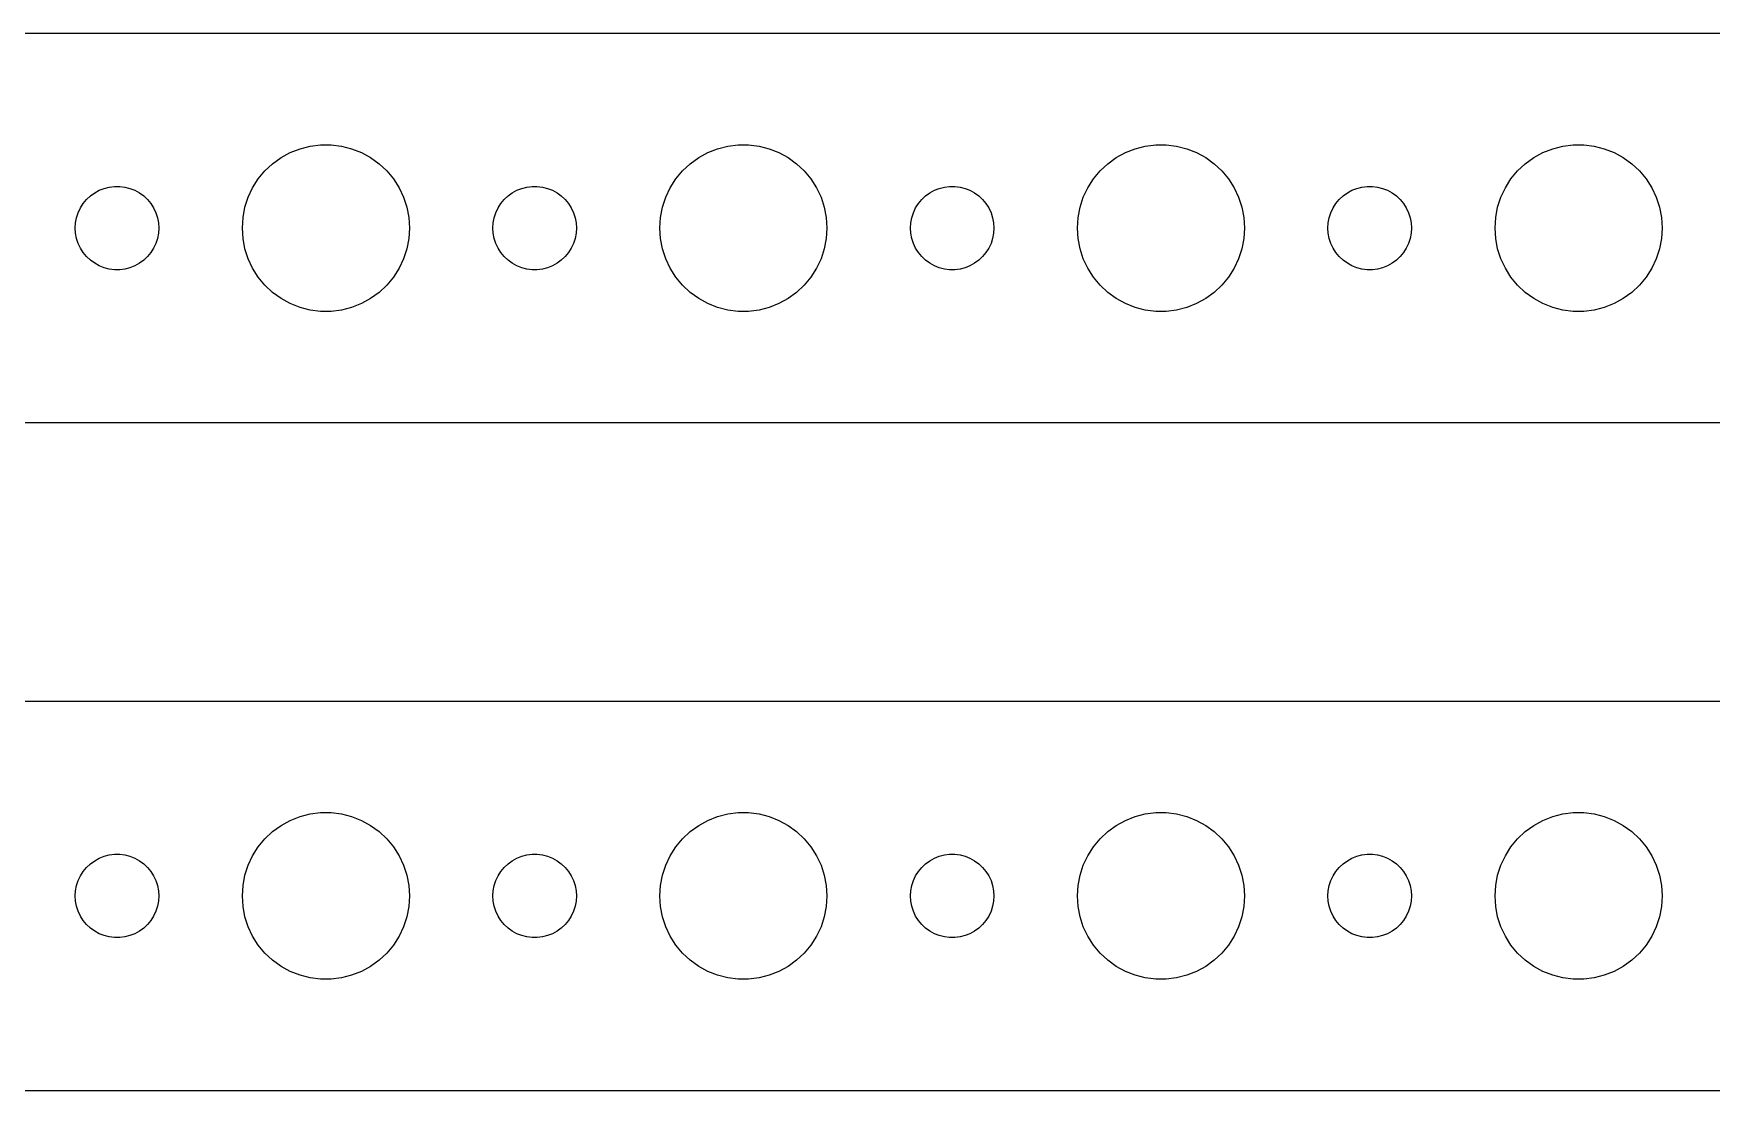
# Model space of a CAD drawing. Header units: metres. Extents: x -240 to 240, y 41 to 79.
# Drawn here: x 117 to 177.3, y 41 to 79 of the extents above; entities that cross this region are included whole.
import ezdxf

# ---------------------------------------------------------------- set-up
doc = ezdxf.new("R2010")
doc.units = ezdxf.units.M

msp = doc.modelspace()

# ---------------------------------------------------------------- linework, layer by layer
for p, q in [((234.814, 78.9901), (-234.814, 78.9901)), ((126.223, 74.7145), (126.573, 74.8532)), ((126.573, 74.8532), (126.938, 74.9469)), ((126.938, 74.9469), (127.312, 74.9941)), ((127.312, 74.9941), (127.688, 74.9941)), ((127.688, 74.9941), (128.062, 74.9469)), ((128.062, 74.9469), (128.427, 74.8532)), ((128.427, 74.8532), (128.777, 74.7145)), ((141.223, 74.7145), (141.573, 74.8532)), ((141.573, 74.8532), (141.938, 74.9469)), ((141.938, 74.9469), (142.312, 74.9941)), ((142.312, 74.9941), (142.688, 74.9941)), ((142.688, 74.9941), (143.062, 74.9469)), ((143.062, 74.9469), (143.427, 74.8532)), ((143.427, 74.8532), (143.777, 74.7145)), ((156.223, 74.7145), (156.573, 74.8532)), ((156.573, 74.8532), (156.938, 74.9469)), ((156.938, 74.9469), (157.312, 74.9941)), ((157.312, 74.9941), (157.688, 74.9941)), ((157.688, 74.9941), (158.062, 74.9469)), ((158.062, 74.9469), (158.427, 74.8532)), ((158.427, 74.8532), (158.777, 74.7145)), ((171.223, 74.7145), (171.573, 74.8532)), ((171.573, 74.8532), (171.938, 74.9469)), ((171.938, 74.9469), (172.312, 74.9941)), ((172.312, 74.9941), (172.688, 74.9941)), ((172.688, 74.9941), (173.062, 74.9469)), ((173.062, 74.9469), (173.427, 74.8532)), ((173.427, 74.8532), (173.777, 74.7145)), ((125.313, 74.0536), (125.588, 74.3115)), ((125.588, 74.3115), (125.893, 74.533)), ((125.893, 74.533), (126.223, 74.7145)), ((128.777, 74.7145), (129.107, 74.533)), ((129.107, 74.533), (129.412, 74.3115)), ((129.412, 74.3115), (129.687, 74.0536)), ((140.313, 74.0536), (140.588, 74.3115)), ((140.588, 74.3115), (140.893, 74.533)), ((140.893, 74.533), (141.223, 74.7145)), ((143.777, 74.7145), (144.107, 74.533)), ((144.107, 74.533), (144.412, 74.3115)), ((144.412, 74.3115), (144.687, 74.0536)), ((155.313, 74.0536), (155.588, 74.3115)), ((155.588, 74.3115), (155.893, 74.533)), ((155.893, 74.533), (156.223, 74.7145)), ((158.777, 74.7145), (159.107, 74.533)), ((159.107, 74.533), (159.412, 74.3115)), ((159.412, 74.3115), (159.687, 74.0536)), ((170.313, 74.0536), (170.588, 74.3115)), ((170.588, 74.3115), (170.893, 74.533)), ((170.893, 74.533), (171.223, 74.7145)), ((173.777, 74.7145), (174.107, 74.533)), ((174.107, 74.533), (174.412, 74.3115)), ((174.412, 74.3115), (174.687, 74.0536)), ((124.871, 73.4453), (125.073, 73.7634)), ((125.073, 73.7634), (125.313, 74.0536)), ((129.687, 74.0536), (129.927, 73.7634)), ((129.927, 73.7634), (130.129, 73.4453)), ((139.871, 73.4453), (140.073, 73.7634)), ((140.073, 73.7634), (140.313, 74.0536)), ((144.687, 74.0536), (144.927, 73.7634)), ((144.927, 73.7634), (145.129, 73.4453)), ((154.871, 73.4453), (155.073, 73.7634)), ((155.073, 73.7634), (155.313, 74.0536)), ((159.687, 74.0536), (159.927, 73.7634)), ((159.927, 73.7634), (160.129, 73.4453)), ((169.871, 73.4453), (170.073, 73.7634)), ((170.073, 73.7634), (170.313, 74.0536)), ((174.687, 74.0536), (174.927, 73.7634)), ((174.927, 73.7634), (175.129, 73.4453)), ((118.786, 72.8817), (118.907, 73.0268)), ((118.907, 73.0268), (119.044, 73.1558)), ((119.044, 73.1558), (119.196, 73.2665)), ((119.196, 73.2665), (119.361, 73.3572)), ((119.361, 73.3572), (119.536, 73.4266)), ((119.536, 73.4266), (119.719, 73.4734)), ((119.719, 73.4734), (119.906, 73.497)), ((119.906, 73.497), (120.094, 73.497)), ((120.094, 73.497), (120.281, 73.4734)), ((120.281, 73.4734), (120.464, 73.4266)), ((120.464, 73.4266), (120.639, 73.3572)), ((120.639, 73.3572), (120.804, 73.2665)), ((120.804, 73.2665), (120.956, 73.1558)), ((120.956, 73.1558), (121.093, 73.0268)), ((121.093, 73.0268), (121.214, 72.8817)), ((124.594, 72.7461), (124.711, 73.1044)), ((124.711, 73.1044), (124.871, 73.4453)), ((130.129, 73.4453), (130.289, 73.1044)), ((130.289, 73.1044), (130.406, 72.7461)), ((133.786, 72.8817), (133.907, 73.0268)), ((133.907, 73.0268), (134.044, 73.1558)), ((134.044, 73.1558), (134.196, 73.2665)), ((134.196, 73.2665), (134.361, 73.3572)), ((134.361, 73.3572), (134.536, 73.4266)), ((134.536, 73.4266), (134.719, 73.4734)), ((134.719, 73.4734), (134.906, 73.497)), ((134.906, 73.497), (135.094, 73.497)), ((135.094, 73.497), (135.281, 73.4734)), ((135.281, 73.4734), (135.464, 73.4266)), ((135.464, 73.4266), (135.639, 73.3572)), ((135.639, 73.3572), (135.804, 73.2665)), ((135.804, 73.2665), (135.956, 73.1558)), ((135.956, 73.1558), (136.093, 73.0268)), ((136.093, 73.0268), (136.214, 72.8817)), ((139.594, 72.7461), (139.711, 73.1044)), ((139.711, 73.1044), (139.871, 73.4453)), ((145.129, 73.4453), (145.289, 73.1044)), ((145.289, 73.1044), (145.406, 72.7461)), ((148.786, 72.8817), (148.907, 73.0268)), ((148.907, 73.0268), (149.044, 73.1558)), ((149.044, 73.1558), (149.196, 73.2665)), ((149.196, 73.2665), (149.361, 73.3572)), ((149.361, 73.3572), (149.536, 73.4266)), ((149.536, 73.4266), (149.719, 73.4734)), ((149.719, 73.4734), (149.906, 73.497)), ((149.906, 73.497), (150.094, 73.497)), ((150.094, 73.497), (150.281, 73.4734)), ((150.281, 73.4734), (150.464, 73.4266)), ((150.464, 73.4266), (150.639, 73.3572)), ((150.639, 73.3572), (150.804, 73.2665)), ((150.804, 73.2665), (150.956, 73.1558)), ((150.956, 73.1558), (151.093, 73.0268)), ((151.093, 73.0268), (151.214, 72.8817)), ((154.594, 72.7461), (154.711, 73.1044)), ((154.711, 73.1044), (154.871, 73.4453)), ((160.129, 73.4453), (160.289, 73.1044)), ((160.289, 73.1044), (160.406, 72.7461)), ((163.786, 72.8817), (163.907, 73.0268)), ((163.907, 73.0268), (164.044, 73.1558)), ((164.044, 73.1558), (164.196, 73.2665)), ((164.196, 73.2665), (164.361, 73.3572)), ((164.361, 73.3572), (164.536, 73.4266)), ((164.536, 73.4266), (164.719, 73.4734)), ((164.719, 73.4734), (164.906, 73.497)), ((164.906, 73.497), (165.094, 73.497)), ((165.094, 73.497), (165.281, 73.4734)), ((165.281, 73.4734), (165.464, 73.4266)), ((165.464, 73.4266), (165.639, 73.3572)), ((165.639, 73.3572), (165.804, 73.2665)), ((165.804, 73.2665), (165.956, 73.1558)), ((165.956, 73.1558), (166.093, 73.0268)), ((166.093, 73.0268), (166.214, 72.8817)), ((169.594, 72.7461), (169.711, 73.1044)), ((169.711, 73.1044), (169.871, 73.4453)), ((175.129, 73.4453), (175.289, 73.1044)), ((175.289, 73.1044), (175.406, 72.7461)), ((118.512, 72.188), (118.547, 72.373)), ((118.547, 72.373), (118.605, 72.5522)), ((118.605, 72.5522), (118.686, 72.7226)), ((118.686, 72.7226), (118.786, 72.8817)), ((121.214, 72.8817), (121.314, 72.7226)), ((121.314, 72.7226), (121.395, 72.5522)), ((121.395, 72.5522), (121.453, 72.373)), ((121.453, 72.373), (121.488, 72.188)), ((124.5, 72), (124.524, 72.376)), ((124.524, 72.376), (124.594, 72.7461)), ((130.406, 72.7461), (130.476, 72.376)), ((130.476, 72.376), (130.5, 72)), ((133.512, 72.188), (133.547, 72.373)), ((133.547, 72.373), (133.605, 72.5522)), ((133.605, 72.5522), (133.686, 72.7226)), ((133.686, 72.7226), (133.786, 72.8817)), ((136.214, 72.8817), (136.314, 72.7226)), ((136.314, 72.7226), (136.395, 72.5522)), ((136.395, 72.5522), (136.453, 72.373)), ((136.453, 72.373), (136.488, 72.188)), ((139.5, 72), (139.524, 72.376)), ((139.524, 72.376), (139.594, 72.7461)), ((145.406, 72.7461), (145.476, 72.376)), ((145.476, 72.376), (145.5, 72)), ((148.512, 72.188), (148.547, 72.373)), ((148.547, 72.373), (148.605, 72.5522)), ((148.605, 72.5522), (148.686, 72.7226)), ((148.686, 72.7226), (148.786, 72.8817)), ((151.214, 72.8817), (151.314, 72.7226)), ((151.314, 72.7226), (151.395, 72.5522)), ((151.395, 72.5522), (151.453, 72.373)), ((151.453, 72.373), (151.488, 72.188)), ((154.5, 72), (154.524, 72.376)), ((154.524, 72.376), (154.594, 72.7461)), ((160.406, 72.7461), (160.476, 72.376)), ((160.476, 72.376), (160.5, 72)), ((163.512, 72.188), (163.547, 72.373)), ((163.547, 72.373), (163.605, 72.5522)), ((163.605, 72.5522), (163.686, 72.7226)), ((163.686, 72.7226), (163.786, 72.8817)), ((166.214, 72.8817), (166.314, 72.7226)), ((166.314, 72.7226), (166.395, 72.5522)), ((166.395, 72.5522), (166.453, 72.373)), ((166.453, 72.373), (166.488, 72.188)), ((169.5, 72), (169.524, 72.376)), ((169.524, 72.376), (169.594, 72.7461)), ((175.406, 72.7461), (175.476, 72.376)), ((175.476, 72.376), (175.5, 72)), ((118.5, 72), (118.512, 72.188)), ((118.512, 71.812), (118.5, 72)), ((118.547, 71.627), (118.512, 71.812)), ((121.488, 71.812), (121.453, 71.627)), ((121.488, 72.188), (121.5, 72)), ((121.5, 72), (121.488, 71.812)), ((124.524, 71.624), (124.5, 72)), ((130.5, 72), (130.476, 71.624)), ((133.5, 72), (133.512, 72.188)), ((133.512, 71.812), (133.5, 72)), ((133.547, 71.627), (133.512, 71.812)), ((136.488, 71.812), (136.453, 71.627)), ((136.488, 72.188), (136.5, 72)), ((136.5, 72), (136.488, 71.812)), ((139.524, 71.624), (139.5, 72)), ((145.5, 72), (145.476, 71.624)), ((148.5, 72), (148.512, 72.188)), ((148.512, 71.812), (148.5, 72)), ((148.547, 71.627), (148.512, 71.812)), ((151.488, 71.812), (151.453, 71.627)), ((151.488, 72.188), (151.5, 72)), ((151.5, 72), (151.488, 71.812)), ((154.524, 71.624), (154.5, 72)), ((160.5, 72), (160.476, 71.624)), ((163.5, 72), (163.512, 72.188)), ((163.512, 71.812), (163.5, 72)), ((163.547, 71.627), (163.512, 71.812)), ((166.488, 71.812), (166.453, 71.627)), ((166.488, 72.188), (166.5, 72)), ((166.5, 72), (166.488, 71.812)), ((169.524, 71.624), (169.5, 72)), ((175.5, 72), (175.476, 71.624)), ((118.605, 71.4478), (118.547, 71.627)), ((118.686, 71.2774), (118.605, 71.4478)), ((118.786, 71.1183), (118.686, 71.2774)), ((121.314, 71.2774), (121.214, 71.1183)), ((121.395, 71.4478), (121.314, 71.2774)), ((121.453, 71.627), (121.395, 71.4478)), ((124.594, 71.2539), (124.524, 71.624)), ((124.711, 70.8956), (124.594, 71.2539)), ((130.406, 71.2539), (130.289, 70.8956)), ((130.476, 71.624), (130.406, 71.2539)), ((133.605, 71.4478), (133.547, 71.627)), ((133.686, 71.2774), (133.605, 71.4478)), ((133.786, 71.1183), (133.686, 71.2774)), ((136.314, 71.2774), (136.214, 71.1183)), ((136.395, 71.4478), (136.314, 71.2774)), ((136.453, 71.627), (136.395, 71.4478)), ((139.594, 71.2539), (139.524, 71.624)), ((139.711, 70.8956), (139.594, 71.2539)), ((145.406, 71.2539), (145.289, 70.8956)), ((145.476, 71.624), (145.406, 71.2539)), ((148.605, 71.4478), (148.547, 71.627)), ((148.686, 71.2774), (148.605, 71.4478)), ((148.786, 71.1183), (148.686, 71.2774)), ((151.314, 71.2774), (151.214, 71.1183)), ((151.395, 71.4478), (151.314, 71.2774)), ((151.453, 71.627), (151.395, 71.4478)), ((154.594, 71.2539), (154.524, 71.624)), ((154.711, 70.8956), (154.594, 71.2539)), ((160.406, 71.2539), (160.289, 70.8956)), ((160.476, 71.624), (160.406, 71.2539)), ((163.605, 71.4478), (163.547, 71.627)), ((163.686, 71.2774), (163.605, 71.4478)), ((163.786, 71.1183), (163.686, 71.2774)), ((166.314, 71.2774), (166.214, 71.1183)), ((166.395, 71.4478), (166.314, 71.2774)), ((166.453, 71.627), (166.395, 71.4478)), ((169.594, 71.2539), (169.524, 71.624)), ((169.711, 70.8956), (169.594, 71.2539)), ((175.406, 71.2539), (175.289, 70.8956)), ((175.476, 71.624), (175.406, 71.2539)), ((118.907, 70.9732), (118.786, 71.1183)), ((119.044, 70.8442), (118.907, 70.9732)), ((119.196, 70.7335), (119.044, 70.8442)), ((119.361, 70.6428), (119.196, 70.7335)), ((119.536, 70.5734), (119.361, 70.6428)), ((119.719, 70.5266), (119.536, 70.5734)), ((119.906, 70.503), (119.719, 70.5266)), ((120.281, 70.5266), (120.094, 70.503)), ((120.464, 70.5734), (120.281, 70.5266)), ((120.639, 70.6428), (120.464, 70.5734)), ((120.804, 70.7335), (120.639, 70.6428)), ((120.956, 70.8442), (120.804, 70.7335)), ((121.093, 70.9732), (120.956, 70.8442)), ((121.214, 71.1183), (121.093, 70.9732)), ((124.871, 70.5547), (124.711, 70.8956)), ((125.073, 70.2366), (124.871, 70.5547)), ((130.129, 70.5547), (129.927, 70.2366)), ((130.289, 70.8956), (130.129, 70.5547)), ((133.907, 70.9732), (133.786, 71.1183)), ((134.044, 70.8442), (133.907, 70.9732)), ((134.196, 70.7335), (134.044, 70.8442)), ((134.361, 70.6428), (134.196, 70.7335)), ((134.536, 70.5734), (134.361, 70.6428)), ((134.719, 70.5266), (134.536, 70.5734)), ((134.906, 70.503), (134.719, 70.5266)), ((135.281, 70.5266), (135.094, 70.503)), ((135.464, 70.5734), (135.281, 70.5266)), ((135.639, 70.6428), (135.464, 70.5734)), ((135.804, 70.7335), (135.639, 70.6428)), ((135.956, 70.8442), (135.804, 70.7335)), ((136.093, 70.9732), (135.956, 70.8442)), ((136.214, 71.1183), (136.093, 70.9732)), ((139.871, 70.5547), (139.711, 70.8956)), ((140.073, 70.2366), (139.871, 70.5547)), ((145.129, 70.5547), (144.927, 70.2366)), ((145.289, 70.8956), (145.129, 70.5547)), ((148.907, 70.9732), (148.786, 71.1183)), ((149.044, 70.8442), (148.907, 70.9732)), ((149.196, 70.7335), (149.044, 70.8442)), ((149.361, 70.6428), (149.196, 70.7335)), ((149.536, 70.5734), (149.361, 70.6428)), ((149.719, 70.5266), (149.536, 70.5734)), ((149.906, 70.503), (149.719, 70.5266)), ((150.281, 70.5266), (150.094, 70.503)), ((150.464, 70.5734), (150.281, 70.5266)), ((150.639, 70.6428), (150.464, 70.5734)), ((150.804, 70.7335), (150.639, 70.6428)), ((150.956, 70.8442), (150.804, 70.7335)), ((151.093, 70.9732), (150.956, 70.8442)), ((151.214, 71.1183), (151.093, 70.9732)), ((154.871, 70.5547), (154.711, 70.8956)), ((155.073, 70.2366), (154.871, 70.5547)), ((160.129, 70.5547), (159.927, 70.2366)), ((160.289, 70.8956), (160.129, 70.5547)), ((163.907, 70.9732), (163.786, 71.1183)), ((164.044, 70.8442), (163.907, 70.9732)), ((164.196, 70.7335), (164.044, 70.8442)), ((164.361, 70.6428), (164.196, 70.7335)), ((164.536, 70.5734), (164.361, 70.6428)), ((164.719, 70.5266), (164.536, 70.5734)), ((164.906, 70.503), (164.719, 70.5266)), ((165.281, 70.5266), (165.094, 70.503)), ((165.464, 70.5734), (165.281, 70.5266)), ((165.639, 70.6428), (165.464, 70.5734)), ((165.804, 70.7335), (165.639, 70.6428)), ((165.956, 70.8442), (165.804, 70.7335)), ((166.093, 70.9732), (165.956, 70.8442)), ((166.214, 71.1183), (166.093, 70.9732)), ((169.871, 70.5547), (169.711, 70.8956)), ((170.073, 70.2366), (169.871, 70.5547)), ((175.129, 70.5547), (174.927, 70.2366)), ((175.289, 70.8956), (175.129, 70.5547)), ((120.094, 70.503), (119.906, 70.503)), ((125.313, 69.9464), (125.073, 70.2366)), ((125.588, 69.6885), (125.313, 69.9464)), ((129.687, 69.9464), (129.412, 69.6885)), ((129.927, 70.2366), (129.687, 69.9464)), ((135.094, 70.503), (134.906, 70.503)), ((140.313, 69.9464), (140.073, 70.2366)), ((140.588, 69.6885), (140.313, 69.9464)), ((144.687, 69.9464), (144.412, 69.6885)), ((144.927, 70.2366), (144.687, 69.9464)), ((150.094, 70.503), (149.906, 70.503)), ((155.313, 69.9464), (155.073, 70.2366)), ((155.588, 69.6885), (155.313, 69.9464)), ((159.687, 69.9464), (159.412, 69.6885)), ((159.927, 70.2366), (159.687, 69.9464)), ((165.094, 70.503), (164.906, 70.503)), ((170.313, 69.9464), (170.073, 70.2366)), ((170.588, 69.6885), (170.313, 69.9464)), ((174.687, 69.9464), (174.412, 69.6885)), ((174.927, 70.2366), (174.687, 69.9464)), ((125.893, 69.467), (125.588, 69.6885)), ((126.223, 69.2855), (125.893, 69.467)), ((129.107, 69.467), (128.777, 69.2855)), ((129.412, 69.6885), (129.107, 69.467)), ((140.893, 69.467), (140.588, 69.6885)), ((141.223, 69.2855), (140.893, 69.467)), ((144.107, 69.467), (143.777, 69.2855)), ((144.412, 69.6885), (144.107, 69.467)), ((155.893, 69.467), (155.588, 69.6885)), ((156.223, 69.2855), (155.893, 69.467)), ((159.107, 69.467), (158.777, 69.2855)), ((159.412, 69.6885), (159.107, 69.467)), ((170.893, 69.467), (170.588, 69.6885)), ((171.223, 69.2855), (170.893, 69.467)), ((174.107, 69.467), (173.777, 69.2855)), ((174.412, 69.6885), (174.107, 69.467)), ((126.573, 69.1468), (126.223, 69.2855)), ((126.938, 69.0531), (126.573, 69.1468)), ((127.312, 69.0059), (126.938, 69.0531)), ((127.688, 69.0059), (127.312, 69.0059)), ((128.062, 69.0531), (127.688, 69.0059)), ((128.427, 69.1468), (128.062, 69.0531)), ((128.777, 69.2855), (128.427, 69.1468)), ((141.573, 69.1468), (141.223, 69.2855)), ((141.938, 69.0531), (141.573, 69.1468)), ((142.312, 69.0059), (141.938, 69.0531)), ((142.688, 69.0059), (142.312, 69.0059)), ((143.062, 69.0531), (142.688, 69.0059)), ((143.427, 69.1468), (143.062, 69.0531)), ((143.777, 69.2855), (143.427, 69.1468)), ((156.573, 69.1468), (156.223, 69.2855)), ((156.938, 69.0531), (156.573, 69.1468)), ((157.312, 69.0059), (156.938, 69.0531)), ((157.688, 69.0059), (157.312, 69.0059)), ((158.062, 69.0531), (157.688, 69.0059)), ((158.427, 69.1468), (158.062, 69.0531)), ((158.777, 69.2855), (158.427, 69.1468)), ((171.573, 69.1468), (171.223, 69.2855)), ((171.938, 69.0531), (171.573, 69.1468)), ((172.312, 69.0059), (171.938, 69.0531)), ((172.688, 69.0059), (172.312, 69.0059)), ((173.062, 69.0531), (172.688, 69.0059)), ((173.427, 69.1468), (173.062, 69.0531)), ((173.777, 69.2855), (173.427, 69.1468)), ((-234.814, 65.0099), (234.814, 65.0099)), ((234.814, 54.9901), (-234.814, 54.9901)), ((125.893, 50.533), (126.223, 50.7145)), ((126.223, 50.7145), (126.573, 50.8532)), ((126.573, 50.8532), (126.938, 50.9469)), ((126.938, 50.9469), (127.312, 50.9941)), ((127.312, 50.9941), (127.688, 50.9941)), ((127.688, 50.9941), (128.062, 50.9469)), ((128.062, 50.9469), (128.427, 50.8532)), ((128.427, 50.8532), (128.777, 50.7145)), ((128.777, 50.7145), (129.107, 50.533)), ((140.893, 50.533), (141.223, 50.7145)), ((141.223, 50.7145), (141.573, 50.8532)), ((141.573, 50.8532), (141.938, 50.9469)), ((141.938, 50.9469), (142.312, 50.9941)), ((142.312, 50.9941), (142.688, 50.9941)), ((142.688, 50.9941), (143.062, 50.9469)), ((143.062, 50.9469), (143.427, 50.8532)), ((143.427, 50.8532), (143.777, 50.7145)), ((143.777, 50.7145), (144.107, 50.533)), ((155.893, 50.533), (156.223, 50.7145)), ((156.223, 50.7145), (156.573, 50.8532)), ((156.573, 50.8532), (156.938, 50.9469)), ((156.938, 50.9469), (157.312, 50.9941)), ((157.312, 50.9941), (157.688, 50.9941)), ((157.688, 50.9941), (158.062, 50.9469)), ((158.062, 50.9469), (158.427, 50.8532)), ((158.427, 50.8532), (158.777, 50.7145)), ((158.777, 50.7145), (159.107, 50.533)), ((170.893, 50.533), (171.223, 50.7145)), ((171.223, 50.7145), (171.573, 50.8532)), ((171.573, 50.8532), (171.938, 50.9469)), ((171.938, 50.9469), (172.312, 50.9941)), ((172.312, 50.9941), (172.688, 50.9941)), ((172.688, 50.9941), (173.062, 50.9469)), ((173.062, 50.9469), (173.427, 50.8532)), ((173.427, 50.8532), (173.777, 50.7145)), ((173.777, 50.7145), (174.107, 50.533)), ((125.073, 49.7634), (125.313, 50.0536)), ((125.313, 50.0536), (125.588, 50.3115)), ((125.588, 50.3115), (125.893, 50.533)), ((129.107, 50.533), (129.412, 50.3115)), ((129.412, 50.3115), (129.687, 50.0536)), ((129.687, 50.0536), (129.927, 49.7634)), ((140.073, 49.7634), (140.313, 50.0536)), ((140.313, 50.0536), (140.588, 50.3115)), ((140.588, 50.3115), (140.893, 50.533)), ((144.107, 50.533), (144.412, 50.3115)), ((144.412, 50.3115), (144.687, 50.0536)), ((144.687, 50.0536), (144.927, 49.7634)), ((155.073, 49.7634), (155.313, 50.0536)), ((155.313, 50.0536), (155.588, 50.3115)), ((155.588, 50.3115), (155.893, 50.533)), ((159.107, 50.533), (159.412, 50.3115)), ((159.412, 50.3115), (159.687, 50.0536)), ((159.687, 50.0536), (159.927, 49.7634)), ((170.073, 49.7634), (170.313, 50.0536)), ((170.313, 50.0536), (170.588, 50.3115)), ((170.588, 50.3115), (170.893, 50.533)), ((174.107, 50.533), (174.412, 50.3115)), ((174.412, 50.3115), (174.687, 50.0536)), ((174.687, 50.0536), (174.927, 49.7634)), ((119.361, 49.3572), (119.536, 49.4266)), ((119.536, 49.4266), (119.719, 49.4734)), ((119.719, 49.4734), (119.906, 49.497)), ((119.906, 49.497), (120.094, 49.497)), ((120.094, 49.497), (120.281, 49.4734)), ((120.281, 49.4734), (120.464, 49.4266)), ((120.464, 49.4266), (120.639, 49.3572)), ((124.711, 49.1044), (124.871, 49.4453)), ((124.871, 49.4453), (125.073, 49.7634)), ((129.927, 49.7634), (130.129, 49.4453)), ((130.129, 49.4453), (130.289, 49.1044)), ((134.361, 49.3572), (134.536, 49.4266)), ((134.536, 49.4266), (134.719, 49.4734)), ((134.719, 49.4734), (134.906, 49.497)), ((134.906, 49.497), (135.094, 49.497)), ((135.094, 49.497), (135.281, 49.4734)), ((135.281, 49.4734), (135.464, 49.4266)), ((135.464, 49.4266), (135.639, 49.3572)), ((139.711, 49.1044), (139.871, 49.4453)), ((139.871, 49.4453), (140.073, 49.7634)), ((144.927, 49.7634), (145.129, 49.4453)), ((145.129, 49.4453), (145.289, 49.1044)), ((149.361, 49.3572), (149.536, 49.4266)), ((149.536, 49.4266), (149.719, 49.4734)), ((149.719, 49.4734), (149.906, 49.497)), ((149.906, 49.497), (150.094, 49.497)), ((150.094, 49.497), (150.281, 49.4734)), ((150.281, 49.4734), (150.464, 49.4266)), ((150.464, 49.4266), (150.639, 49.3572)), ((154.711, 49.1044), (154.871, 49.4453)), ((154.871, 49.4453), (155.073, 49.7634)), ((159.927, 49.7634), (160.129, 49.4453)), ((160.129, 49.4453), (160.289, 49.1044)), ((164.361, 49.3572), (164.536, 49.4266)), ((164.536, 49.4266), (164.719, 49.4734)), ((164.719, 49.4734), (164.906, 49.497)), ((164.906, 49.497), (165.094, 49.497)), ((165.094, 49.497), (165.281, 49.4734)), ((165.281, 49.4734), (165.464, 49.4266)), ((165.464, 49.4266), (165.639, 49.3572)), ((169.711, 49.1044), (169.871, 49.4453)), ((169.871, 49.4453), (170.073, 49.7634)), ((174.927, 49.7634), (175.129, 49.4453)), ((175.129, 49.4453), (175.289, 49.1044)), ((118.686, 48.7226), (118.786, 48.8817)), ((118.786, 48.8817), (118.907, 49.0268)), ((118.907, 49.0268), (119.044, 49.1558)), ((119.044, 49.1558), (119.196, 49.2665)), ((119.196, 49.2665), (119.361, 49.3572)), ((120.639, 49.3572), (120.804, 49.2665)), ((120.804, 49.2665), (120.956, 49.1558)), ((120.956, 49.1558), (121.093, 49.0268)), ((121.093, 49.0268), (121.214, 48.8817)), ((121.214, 48.8817), (121.314, 48.7226)), ((124.594, 48.7461), (124.711, 49.1044)), ((130.289, 49.1044), (130.406, 48.7461)), ((133.686, 48.7226), (133.786, 48.8817)), ((133.786, 48.8817), (133.907, 49.0268)), ((133.907, 49.0268), (134.044, 49.1558)), ((134.044, 49.1558), (134.196, 49.2665)), ((134.196, 49.2665), (134.361, 49.3572)), ((135.639, 49.3572), (135.804, 49.2665)), ((135.804, 49.2665), (135.956, 49.1558)), ((135.956, 49.1558), (136.093, 49.0268)), ((136.093, 49.0268), (136.214, 48.8817)), ((136.214, 48.8817), (136.314, 48.7226)), ((139.594, 48.7461), (139.711, 49.1044)), ((145.289, 49.1044), (145.406, 48.7461)), ((148.686, 48.7226), (148.786, 48.8817)), ((148.786, 48.8817), (148.907, 49.0268)), ((148.907, 49.0268), (149.044, 49.1558)), ((149.044, 49.1558), (149.196, 49.2665)), ((149.196, 49.2665), (149.361, 49.3572)), ((150.639, 49.3572), (150.804, 49.2665)), ((150.804, 49.2665), (150.956, 49.1558)), ((150.956, 49.1558), (151.093, 49.0268)), ((151.093, 49.0268), (151.214, 48.8817)), ((151.214, 48.8817), (151.314, 48.7226)), ((154.594, 48.7461), (154.711, 49.1044)), ((160.289, 49.1044), (160.406, 48.7461)), ((163.686, 48.7226), (163.786, 48.8817)), ((163.786, 48.8817), (163.907, 49.0268)), ((163.907, 49.0268), (164.044, 49.1558)), ((164.044, 49.1558), (164.196, 49.2665)), ((164.196, 49.2665), (164.361, 49.3572)), ((165.639, 49.3572), (165.804, 49.2665)), ((165.804, 49.2665), (165.956, 49.1558)), ((165.956, 49.1558), (166.093, 49.0268)), ((166.093, 49.0268), (166.214, 48.8817)), ((166.214, 48.8817), (166.314, 48.7226)), ((169.594, 48.7461), (169.711, 49.1044)), ((175.289, 49.1044), (175.406, 48.7461)), ((118.512, 48.188), (118.547, 48.373)), ((118.547, 48.373), (118.605, 48.5522)), ((118.605, 48.5522), (118.686, 48.7226)), ((121.314, 48.7226), (121.395, 48.5522)), ((121.395, 48.5522), (121.453, 48.373)), ((121.453, 48.373), (121.488, 48.188)), ((124.5, 48), (124.524, 48.376)), ((124.524, 48.376), (124.594, 48.7461)), ((130.406, 48.7461), (130.476, 48.376)), ((130.476, 48.376), (130.5, 48)), ((133.512, 48.188), (133.547, 48.373)), ((133.547, 48.373), (133.605, 48.5522)), ((133.605, 48.5522), (133.686, 48.7226)), ((136.314, 48.7226), (136.395, 48.5522)), ((136.395, 48.5522), (136.453, 48.373)), ((136.453, 48.373), (136.488, 48.188)), ((139.5, 48), (139.524, 48.376)), ((139.524, 48.376), (139.594, 48.7461)), ((145.406, 48.7461), (145.476, 48.376)), ((145.476, 48.376), (145.5, 48)), ((148.512, 48.188), (148.547, 48.373)), ((148.547, 48.373), (148.605, 48.5522)), ((148.605, 48.5522), (148.686, 48.7226)), ((151.314, 48.7226), (151.395, 48.5522)), ((151.395, 48.5522), (151.453, 48.373)), ((151.453, 48.373), (151.488, 48.188)), ((154.5, 48), (154.524, 48.376)), ((154.524, 48.376), (154.594, 48.7461)), ((160.406, 48.7461), (160.476, 48.376)), ((160.476, 48.376), (160.5, 48)), ((163.512, 48.188), (163.547, 48.373)), ((163.547, 48.373), (163.605, 48.5522)), ((163.605, 48.5522), (163.686, 48.7226)), ((166.314, 48.7226), (166.395, 48.5522)), ((166.395, 48.5522), (166.453, 48.373)), ((166.453, 48.373), (166.488, 48.188)), ((169.5, 48), (169.524, 48.376)), ((169.524, 48.376), (169.594, 48.7461)), ((175.406, 48.7461), (175.476, 48.376)), ((175.476, 48.376), (175.5, 48)), ((118.5, 48), (118.512, 48.188)), ((118.512, 47.812), (118.5, 48)), ((118.547, 47.627), (118.512, 47.812)), ((118.605, 47.4478), (118.547, 47.627)), ((121.453, 47.627), (121.395, 47.4478)), ((121.488, 47.812), (121.453, 47.627)), ((121.488, 48.188), (121.5, 48)), ((121.5, 48), (121.488, 47.812)), ((124.524, 47.624), (124.5, 48)), ((124.594, 47.2539), (124.524, 47.624)), ((130.476, 47.624), (130.406, 47.2539)), ((130.5, 48), (130.476, 47.624)), ((133.5, 48), (133.512, 48.188)), ((133.512, 47.812), (133.5, 48)), ((133.547, 47.627), (133.512, 47.812)), ((133.605, 47.4478), (133.547, 47.627)), ((136.453, 47.627), (136.395, 47.4478)), ((136.488, 47.812), (136.453, 47.627)), ((136.488, 48.188), (136.5, 48)), ((136.5, 48), (136.488, 47.812)), ((139.524, 47.624), (139.5, 48)), ((139.594, 47.2539), (139.524, 47.624)), ((145.476, 47.624), (145.406, 47.2539)), ((145.5, 48), (145.476, 47.624)), ((148.5, 48), (148.512, 48.188)), ((148.512, 47.812), (148.5, 48)), ((148.547, 47.627), (148.512, 47.812)), ((148.605, 47.4478), (148.547, 47.627)), ((151.453, 47.627), (151.395, 47.4478)), ((151.488, 47.812), (151.453, 47.627)), ((151.488, 48.188), (151.5, 48)), ((151.5, 48), (151.488, 47.812)), ((154.524, 47.624), (154.5, 48)), ((154.594, 47.2539), (154.524, 47.624)), ((160.476, 47.624), (160.406, 47.2539)), ((160.5, 48), (160.476, 47.624)), ((163.5, 48), (163.512, 48.188)), ((163.512, 47.812), (163.5, 48)), ((163.547, 47.627), (163.512, 47.812)), ((163.605, 47.4478), (163.547, 47.627)), ((166.453, 47.627), (166.395, 47.4478)), ((166.488, 47.812), (166.453, 47.627)), ((166.488, 48.188), (166.5, 48)), ((166.5, 48), (166.488, 47.812)), ((169.524, 47.624), (169.5, 48)), ((169.594, 47.2539), (169.524, 47.624)), ((175.476, 47.624), (175.406, 47.2539)), ((175.5, 48), (175.476, 47.624)), ((118.686, 47.2774), (118.605, 47.4478)), ((118.786, 47.1183), (118.686, 47.2774)), ((118.907, 46.9732), (118.786, 47.1183)), ((121.214, 47.1183), (121.093, 46.9732)), ((121.314, 47.2774), (121.214, 47.1183)), ((121.395, 47.4478), (121.314, 47.2774)), ((124.711, 46.8956), (124.594, 47.2539)), ((130.406, 47.2539), (130.289, 46.8956)), ((133.686, 47.2774), (133.605, 47.4478)), ((133.786, 47.1183), (133.686, 47.2774)), ((133.907, 46.9732), (133.786, 47.1183)), ((136.214, 47.1183), (136.093, 46.9732)), ((136.314, 47.2774), (136.214, 47.1183)), ((136.395, 47.4478), (136.314, 47.2774)), ((139.711, 46.8956), (139.594, 47.2539)), ((145.406, 47.2539), (145.289, 46.8956)), ((148.686, 47.2774), (148.605, 47.4478)), ((148.786, 47.1183), (148.686, 47.2774)), ((148.907, 46.9732), (148.786, 47.1183)), ((151.214, 47.1183), (151.093, 46.9732)), ((151.314, 47.2774), (151.214, 47.1183)), ((151.395, 47.4478), (151.314, 47.2774)), ((154.711, 46.8956), (154.594, 47.2539)), ((160.406, 47.2539), (160.289, 46.8956)), ((163.686, 47.2774), (163.605, 47.4478)), ((163.786, 47.1183), (163.686, 47.2774)), ((163.907, 46.9732), (163.786, 47.1183)), ((166.214, 47.1183), (166.093, 46.9732)), ((166.314, 47.2774), (166.214, 47.1183)), ((166.395, 47.4478), (166.314, 47.2774)), ((169.711, 46.8956), (169.594, 47.2539)), ((175.406, 47.2539), (175.289, 46.8956)), ((119.044, 46.8442), (118.907, 46.9732)), ((119.196, 46.7335), (119.044, 46.8442)), ((119.361, 46.6428), (119.196, 46.7335)), ((119.536, 46.5734), (119.361, 46.6428)), ((119.719, 46.5266), (119.536, 46.5734)), ((119.906, 46.503), (119.719, 46.5266)), ((120.094, 46.503), (119.906, 46.503)), ((120.281, 46.5266), (120.094, 46.503)), ((120.464, 46.5734), (120.281, 46.5266)), ((120.639, 46.6428), (120.464, 46.5734)), ((120.804, 46.7335), (120.639, 46.6428)), ((120.956, 46.8442), (120.804, 46.7335)), ((121.093, 46.9732), (120.956, 46.8442)), ((124.871, 46.5547), (124.711, 46.8956)), ((125.073, 46.2366), (124.871, 46.5547)), ((130.129, 46.5547), (129.927, 46.2366)), ((130.289, 46.8956), (130.129, 46.5547)), ((134.044, 46.8442), (133.907, 46.9732)), ((134.196, 46.7335), (134.044, 46.8442)), ((134.361, 46.6428), (134.196, 46.7335)), ((134.536, 46.5734), (134.361, 46.6428)), ((134.719, 46.5266), (134.536, 46.5734)), ((134.906, 46.503), (134.719, 46.5266)), ((135.094, 46.503), (134.906, 46.503)), ((135.281, 46.5266), (135.094, 46.503)), ((135.464, 46.5734), (135.281, 46.5266)), ((135.639, 46.6428), (135.464, 46.5734)), ((135.804, 46.7335), (135.639, 46.6428)), ((135.956, 46.8442), (135.804, 46.7335)), ((136.093, 46.9732), (135.956, 46.8442)), ((139.871, 46.5547), (139.711, 46.8956)), ((140.073, 46.2366), (139.871, 46.5547)), ((145.129, 46.5547), (144.927, 46.2366)), ((145.289, 46.8956), (145.129, 46.5547)), ((149.044, 46.8442), (148.907, 46.9732)), ((149.196, 46.7335), (149.044, 46.8442)), ((149.361, 46.6428), (149.196, 46.7335)), ((149.536, 46.5734), (149.361, 46.6428)), ((149.719, 46.5266), (149.536, 46.5734)), ((149.906, 46.503), (149.719, 46.5266)), ((150.094, 46.503), (149.906, 46.503)), ((150.281, 46.5266), (150.094, 46.503)), ((150.464, 46.5734), (150.281, 46.5266)), ((150.639, 46.6428), (150.464, 46.5734)), ((150.804, 46.7335), (150.639, 46.6428)), ((150.956, 46.8442), (150.804, 46.7335)), ((151.093, 46.9732), (150.956, 46.8442)), ((154.871, 46.5547), (154.711, 46.8956)), ((155.073, 46.2366), (154.871, 46.5547)), ((160.129, 46.5547), (159.927, 46.2366)), ((160.289, 46.8956), (160.129, 46.5547)), ((164.044, 46.8442), (163.907, 46.9732)), ((164.196, 46.7335), (164.044, 46.8442)), ((164.361, 46.6428), (164.196, 46.7335)), ((164.536, 46.5734), (164.361, 46.6428)), ((164.719, 46.5266), (164.536, 46.5734)), ((164.906, 46.503), (164.719, 46.5266)), ((165.094, 46.503), (164.906, 46.503)), ((165.281, 46.5266), (165.094, 46.503)), ((165.464, 46.5734), (165.281, 46.5266)), ((165.639, 46.6428), (165.464, 46.5734)), ((165.804, 46.7335), (165.639, 46.6428)), ((165.956, 46.8442), (165.804, 46.7335)), ((166.093, 46.9732), (165.956, 46.8442)), ((169.871, 46.5547), (169.711, 46.8956)), ((170.073, 46.2366), (169.871, 46.5547)), ((175.129, 46.5547), (174.927, 46.2366)), ((175.289, 46.8956), (175.129, 46.5547)), ((125.313, 45.9464), (125.073, 46.2366)), ((125.588, 45.6885), (125.313, 45.9464)), ((129.687, 45.9464), (129.412, 45.6885)), ((129.927, 46.2366), (129.687, 45.9464)), ((140.313, 45.9464), (140.073, 46.2366)), ((140.588, 45.6885), (140.313, 45.9464)), ((144.687, 45.9464), (144.412, 45.6885)), ((144.927, 46.2366), (144.687, 45.9464)), ((155.313, 45.9464), (155.073, 46.2366)), ((155.588, 45.6885), (155.313, 45.9464)), ((159.687, 45.9464), (159.412, 45.6885)), ((159.927, 46.2366), (159.687, 45.9464)), ((170.313, 45.9464), (170.073, 46.2366)), ((170.588, 45.6885), (170.313, 45.9464)), ((174.687, 45.9464), (174.412, 45.6885)), ((174.927, 46.2366), (174.687, 45.9464)), ((125.893, 45.467), (125.588, 45.6885)), ((126.223, 45.2855), (125.893, 45.467)), ((126.573, 45.1468), (126.223, 45.2855)), ((128.777, 45.2855), (128.427, 45.1468)), ((129.107, 45.467), (128.777, 45.2855)), ((129.412, 45.6885), (129.107, 45.467)), ((140.893, 45.467), (140.588, 45.6885)), ((141.223, 45.2855), (140.893, 45.467)), ((141.573, 45.1468), (141.223, 45.2855)), ((143.777, 45.2855), (143.427, 45.1468)), ((144.107, 45.467), (143.777, 45.2855)), ((144.412, 45.6885), (144.107, 45.467)), ((155.893, 45.467), (155.588, 45.6885)), ((156.223, 45.2855), (155.893, 45.467)), ((156.573, 45.1468), (156.223, 45.2855)), ((158.777, 45.2855), (158.427, 45.1468)), ((159.107, 45.467), (158.777, 45.2855)), ((159.412, 45.6885), (159.107, 45.467)), ((170.893, 45.467), (170.588, 45.6885)), ((171.223, 45.2855), (170.893, 45.467)), ((171.573, 45.1468), (171.223, 45.2855)), ((173.777, 45.2855), (173.427, 45.1468)), ((174.107, 45.467), (173.777, 45.2855)), ((174.412, 45.6885), (174.107, 45.467)), ((126.938, 45.0531), (126.573, 45.1468)), ((127.312, 45.0059), (126.938, 45.0531)), ((127.688, 45.0059), (127.312, 45.0059)), ((128.062, 45.0531), (127.688, 45.0059)), ((128.427, 45.1468), (128.062, 45.0531)), ((141.938, 45.0531), (141.573, 45.1468)), ((142.312, 45.0059), (141.938, 45.0531)), ((142.688, 45.0059), (142.312, 45.0059)), ((143.062, 45.0531), (142.688, 45.0059)), ((143.427, 45.1468), (143.062, 45.0531)), ((156.938, 45.0531), (156.573, 45.1468)), ((157.312, 45.0059), (156.938, 45.0531)), ((157.688, 45.0059), (157.312, 45.0059)), ((158.062, 45.0531), (157.688, 45.0059)), ((158.427, 45.1468), (158.062, 45.0531)), ((171.938, 45.0531), (171.573, 45.1468)), ((172.312, 45.0059), (171.938, 45.0531)), ((172.688, 45.0059), (172.312, 45.0059)), ((173.062, 45.0531), (172.688, 45.0059)), ((173.427, 45.1468), (173.062, 45.0531)), ((-234.814, 41.0099), (234.814, 41.0099))]:
    msp.add_line(p, q)

doc.saveas('drawing.dxf')
